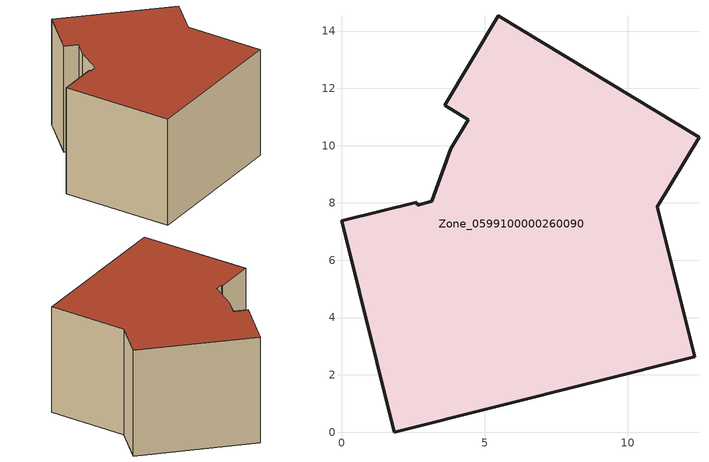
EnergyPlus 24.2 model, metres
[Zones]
Zone_0599100000260090
 floor ground (C_G): 3.14,8.05 3.82,9.89 4.43,10.91 3.6,11.41 5.47,14.53 12.48,10.3 11.03,7.87 12.34,2.64 1.85,0 0,7.37 2.62,8.03 2.64,7.92 z0
 wall outside (C_F): 0,7.37 1.85,0 12.34,2.64 11.03,7.87 12.48,10.3 5.47,14.53 3.6,11.41 4.43,10.91 3.82,9.89 3.14,8.05 2.64,7.92 2.62,8.03 0,7.37 z0:7.6
 roof outside (C_R): 3.82,9.89 3.14,8.05 2.64,7.92 2.62,8.03 0,7.37 1.85,0 12.34,2.64 11.03,7.87 12.48,10.3 5.47,14.53 3.6,11.41 4.43,10.91 z7.6
[BUILDING]
Pand.0599100000260090: North Axis=0; Terrain=City; Loads Convergence Tolerance Value=0.04; Temperature Convergence Tolerance Value=0.4; Solar Distribution=FullExterior; Maximum Number of Warmup Days=25; Minimum Number of Warmup Days=1
[Site:Location]
Rotterdam.The.Hague.AP_ZH_NLD Design_Conditions: Latitude=51.96; Longitude=4.45; Time Zone=1; Elevation=-4.5
[SITE:GROUNDTEMPERATURE:BUILDINGSURFACE]
18, 18, 18, 18, 18, 18, 18, 18, 18, 18, 18, 18
[MATERIAL] Thermal Absorptance=0.9; Solar Absorptance=0.7; Visible Absorptance=0.7
Name | Roughness | Thickness | Conductivity | Density | Specific Heat
G.TC.1975-1991 | MediumSmooth | 0.15 | 0.288461 | 540 | 1210
F.TC.1975-1991 | Rough | 0.3 | 0.230769 | 1920 | 840
R.TC.1975-1991 | MediumRough | 0.2 | 0.153846 | 1500 | 1000
[CONSTRUCTION]
C_G: G.TC.1975-1991
C_F: F.TC.1975-1991
C_R: R.TC.1975-1991
[ZONE]
Zone_0599100000260090: Type=1; Multiplier=1; Ceiling Height=Autocalculate; Volume=Autocalculate; Floor Area=autocalculate; Part of Total Floor Area=Yes
[ZONEINFILTRATION:DESIGNFLOWRATE]
Infil_Zone_0599100000260090: Zone or ZoneList or Space or SpaceList=Zone_0599100000260090; Schedule=AlwaysOn; Design Flow Rate Calculation Method=Flow/Area; Flow Rate per Floor Area=0.003; Constant Term Coefficient=1; Temperature Term Coefficient=0; Velocity Term Coefficient=0; Velocity Squared Term Coefficient=0
[HVACTEMPLATE:ZONE:IDEALLOADSAIRSYSTEM]
Zone_0599100000260090: Maximum Heating Supply Air Temperature=50; Minimum Cooling Supply Air Temperature=13; Maximum Heating Supply Air Humidity Ratio=0.0156; Minimum Cooling Supply Air Humidity Ratio=0.0077; Heating Limit=NoLimit; Cooling Limit=NoLimit; Dehumidification Control Type=ConstantSensibleHeatRatio; Cooling Sensible Heat Ratio=0.7; Dehumidification Setpoint=60; Humidification Control Type=None; Humidification Setpoint=30; Outdoor Air Method=None; Outdoor Air Flow Rate per Person=0.00944; Outdoor Air Flow Rate per Zone Floor Area=0; Outdoor Air Flow Rate per Zone=0; Demand Controlled Ventilation Type=None; Outdoor Air Economizer Type=NoEconomizer; Heat Recovery Type=None; Sensible Heat Recovery Effectiveness=0.7; Latent Heat Recovery Effectiveness=0.65
[ZONECONTROL:THERMOSTAT]
ThermostatControl_Zone_0599100000260090: Zone or ZoneList=Zone_0599100000260090; Control Type Schedule=DualSetpointControlType; Control 1=Thermostat_Zone_0599100000260090; Temperature Difference Between Cutout And Setpoint=0
[THERMOSTATSETPOINT:DUALSETPOINT]
Thermostat_Zone_0599100000260090: Heating Setpoint Temperature Schedule=HeatingSetpoint_Zone_0599100000260090; Cooling Setpoint Temperature Schedule=CoolingSetpoint_Zone_0599100000260090
[SCHEDULE:COMPACT]
HeatingSetpoint_Zone_0599100000260090: Through: 12/31, For: AllDays, Until: 24:00, 21
CoolingSetpoint_Zone_0599100000260090: Through: 12/31, For: AllDays, Until: 24:00, 24
DualSetpointControlType: Through: 12/31, For: AllDays, Until: 24:00, 4
AlwaysOn: Through: 12/31, For: AllDays, Until: 24:00, 1
